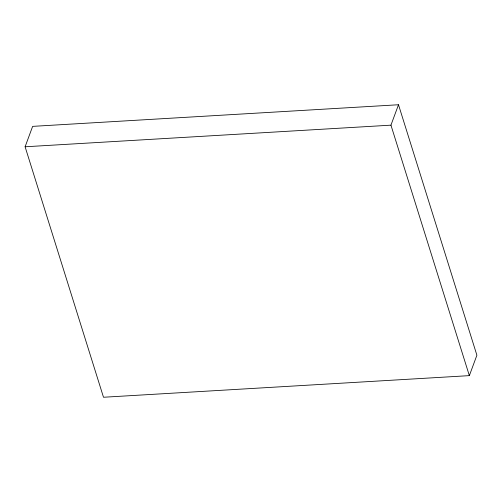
<?xml version="1.0" encoding="UTF-8"?>
<svg xmlns="http://www.w3.org/2000/svg" width="502" height="502" viewBox="0 0 502 502"><rect width="100%" height="100%" fill="white"/><g stroke="black" fill="none" stroke-linecap="round" stroke-linejoin="round"><path stroke-width="0.75" d="M25.1 146.779L32.649 126.366L398.5 104.749L476.9 355.221L469.351 375.634L103.5 397.251L25.1 146.779L390.945 125.161L398.5 104.749M390.945 125.161L469.351 375.634"/></g></svg>
